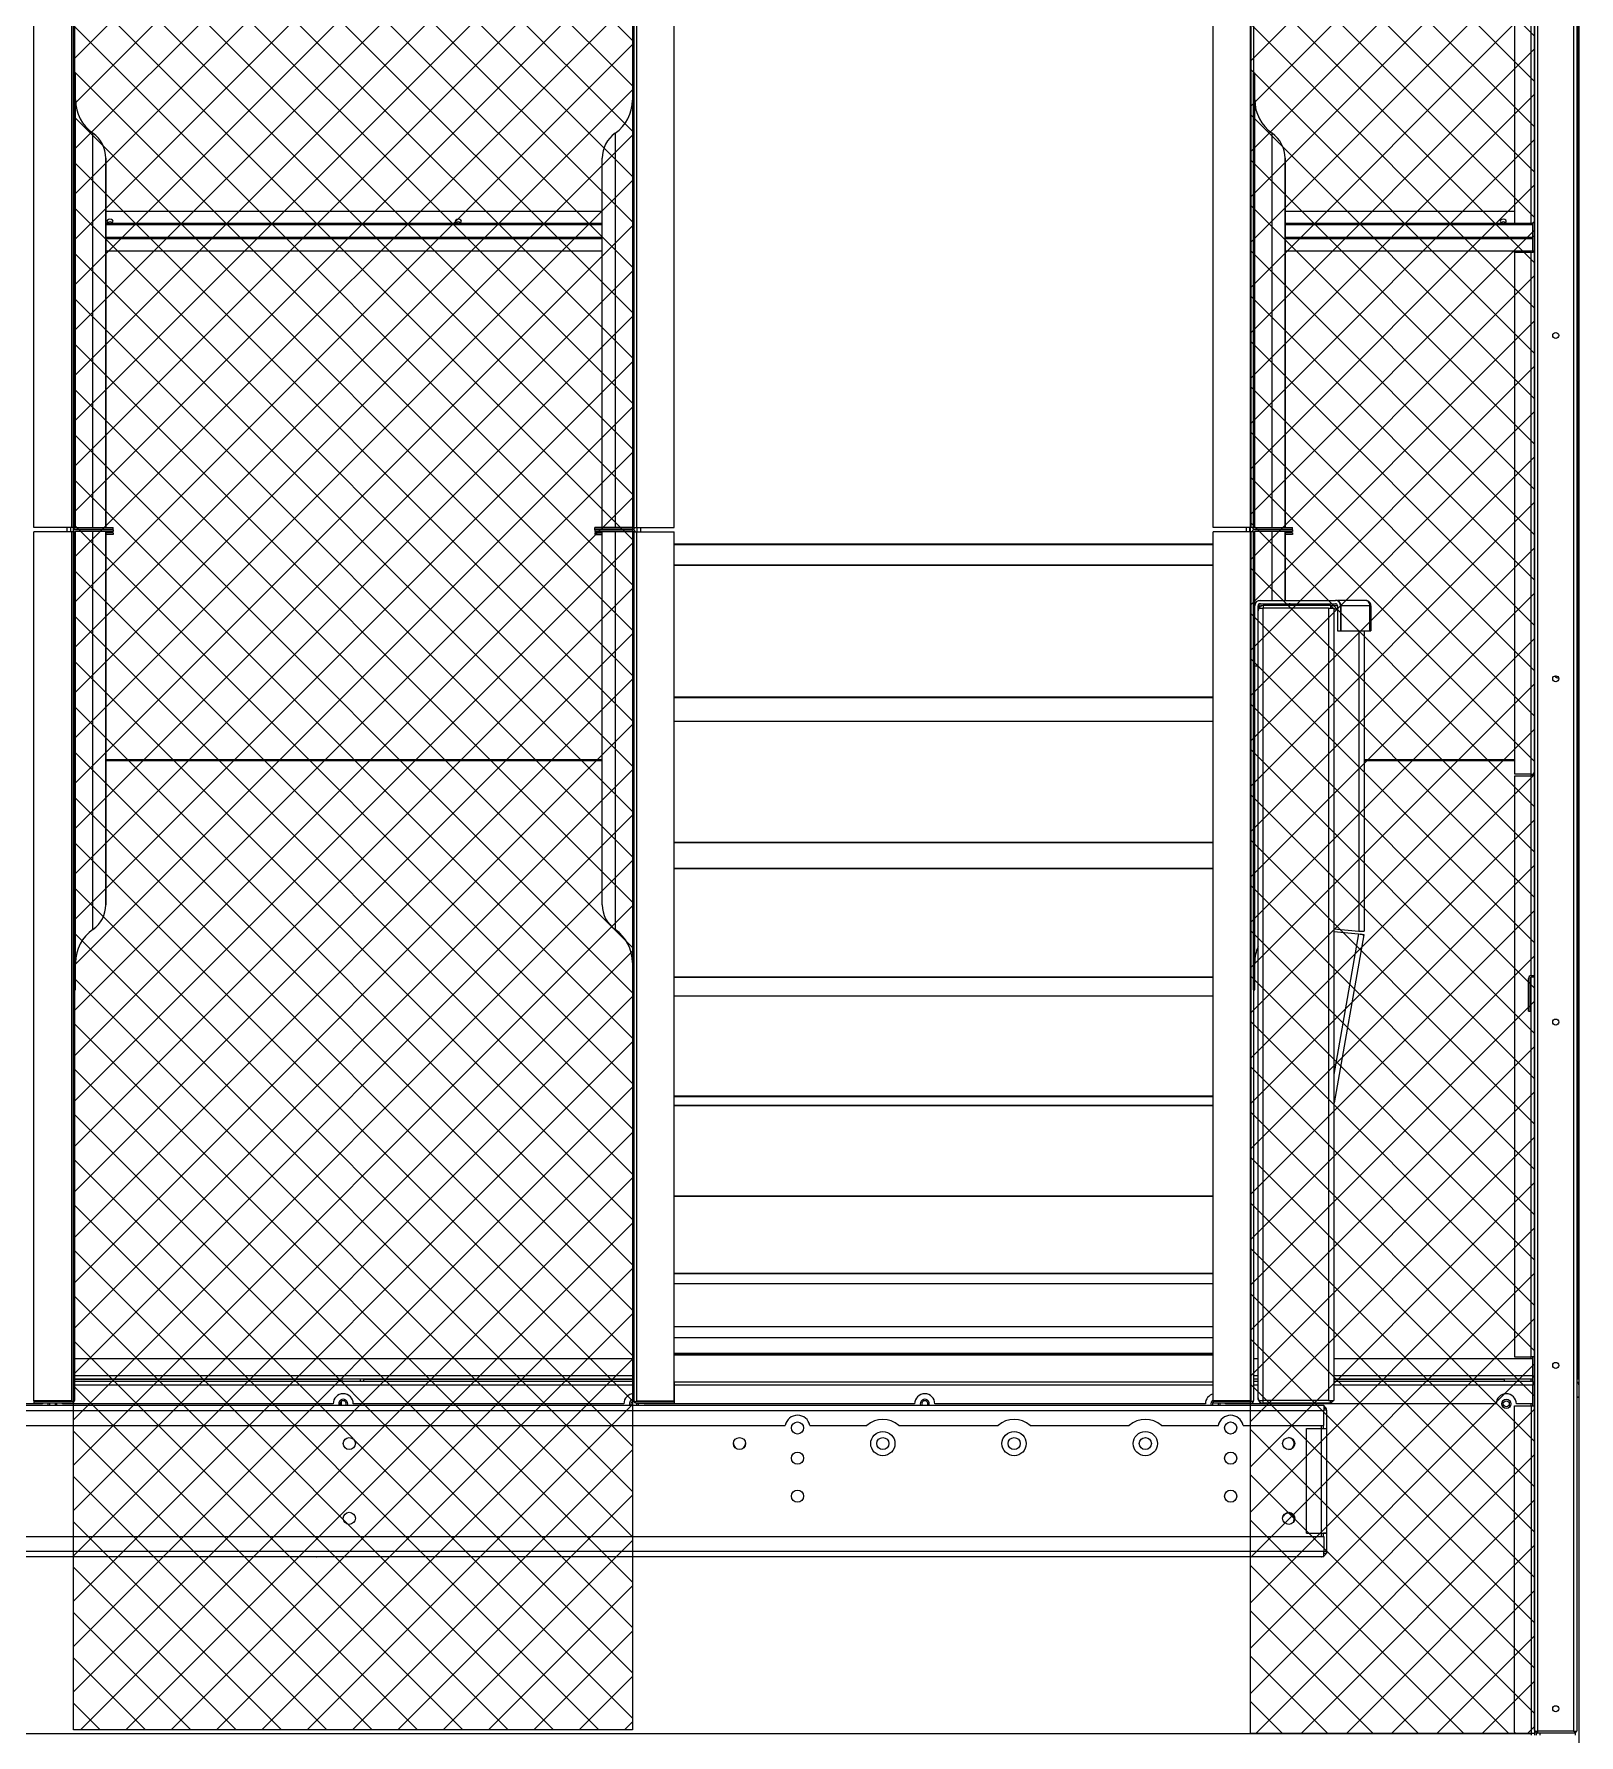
# Model space of a CAD drawing. Header units: millimetres. Extents: x 12896 to 42303, y 9438 to 30233.
# Drawn here: x 33577 to 35107, y 17171 to 18855 of the extents above; entities that cross this region are included whole.
import ezdxf

# ---------------------------------------------------------------- set-up
doc = ezdxf.new("R2010")
doc.units = ezdxf.units.MM
pattern_1 = [(45, (-1432394.39, -415976.966), (-22.4506403, 22.4506403), []), (135, (-1432394.39, -415976.966), (-22.4506403, -22.4506403), [])]

# ---------------------------------------------------------------- blocks, each defined once
blk = doc.blocks.new('2')
at = {"lineweight": 5}
h = blk.add_hatch(dxfattribs=at)
h.set_pattern_fill('ANSI37', scale=10)
h.set_pattern_definition(pattern_1)
h.paths.add_polyline_path([(34169.4, 17175.9), (34169.4, 19292.3), (33615.6, 19292.3), (33615.6, 17175.9)])
h = blk.add_hatch(dxfattribs=at)
h.set_pattern_fill('ANSI37', scale=10)
h.set_pattern_definition(pattern_1)
h.paths.add_polyline_path([(35062.9, 17172.5), (35062.9, 19288.9), (34781.4, 19288.9), (34781.4, 17172.5)])
at = {"color": 7, "lineweight": 20}
for p, q in [((35066.3, 17174.6), (35066.3, 20619.2)), ((35101.5, 20619.2), (35101.5, 17174.6)), ((35104.9, 20619.2), (35104.9, 17174.6)), ((35062.9, 17176.3), (35062.9, 20617.5)), ((35105.7, 17524.3), (35105.7, 20377.5)), ((31755.5, 17497.5), (34854.3, 17497.5)), ((31755.5, 17492.3), (34854.3, 17492.3)), ((32289.2, 17477.5), (34320.7, 17477.5)), ((31755.5, 17367.5), (34854.3, 17367.5)), ((34854.3, 17352.7), (31755.5, 17352.7)), ((34854.3, 17347.5), (31755.5, 17347.5)), ((31553.9, 17172.5), (35059.9, 17172.5))]:
    blk.add_line(p, q, dxfattribs=at)
at = {"color": 0, "lineweight": 20}
blk.add_line((35106.9, 20617.6), (35106.9, 17222.8), dxfattribs=at)
at = {"color": 7, "lineweight": 20, "ltscale": 0.258309}
for p, q in [((35042.9, 19288.1), (35042.9, 18668.2)), ((35059.5, 18668.2), (35059.5, 19288.1))]:
    blk.add_line(p, q, dxfattribs=at)
at = {"color": 7, "lineweight": 20, "ltscale": 0.349833}
for p, q in [((33576.6, 18366.7), (33576.6, 19206.3)), ((33613.8, 19206.3), (33613.8, 18366.7)), ((34173.4, 19206.3), (34173.4, 18366.7)), ((34210.6, 18366.7), (34210.6, 19206.3)), ((34744.6, 18366.7), (34744.6, 19206.3)), ((34781.8, 19206.3), (34781.8, 18366.7))]:
    blk.add_line(p, q, dxfattribs=at)
at = {"color": 7, "lineweight": 20, "ltscale": 0.348833}
for p, q in [((33616.6, 19205.1), (33616.6, 18367.9)), ((34170.6, 19205.1), (34170.6, 18367.9)), ((34784.6, 19205.1), (34784.6, 18367.9))]:
    blk.add_line(p, q, dxfattribs=at)
at = {"color": 7, "lineweight": 20, "ltscale": 0.023157}
for p, q in [((33616.6, 18761.4), (33616.6, 18816.9)), ((33617.8, 18761.4), (33617.8, 18816.9)), ((34784.6, 18761.4), (34784.6, 18816.9)), ((34785.8, 18761.4), (34785.8, 18816.9)), ((34169.4, 17964.5), (34169.4, 17908.9))]:
    blk.add_line(p, q, dxfattribs=at)
at = {"color": 7, "lineweight": 20, "ltscale": 0.0005}
for p, q in [((33616.6, 18816.9), (33617.8, 18816.9)), ((34170.6, 18816.9), (34169.4, 18816.9)), ((34784.6, 18816.9), (34785.8, 18816.9)), ((33616.6, 17908.9), (33617.8, 17908.9)), ((34170.6, 17908.9), (34169.4, 17908.9)), ((34784.6, 17908.9), (34785.8, 17908.9))]:
    blk.add_line(p, q, dxfattribs=at)
at = {"color": 7, "lineweight": 20, "ltscale": 0.187583}
blk.add_line((34169.4, 18816.9), (34169.4, 18366.7), dxfattribs=at)
at = {"color": 7, "lineweight": 20, "ltscale": 0.16394}
for p, q in [((33616.6, 18367.9), (33616.6, 18761.4)), ((34784.6, 18367.9), (34784.6, 18761.4))]:
    blk.add_line(p, q, dxfattribs=at)
at = {"color": 7, "lineweight": 20, "ltscale": 0.164426}
for p, q in [((33617.8, 18366.7), (33617.8, 18761.4)), ((34785.8, 18366.7), (34785.8, 18761.4))]:
    blk.add_line(p, q, dxfattribs=at)
at = {"color": 7, "lineweight": 20, "ltscale": 0.020113}
for p, q in [((33635, 18709), (33635, 18757.3)), ((34803, 18709), (34803, 18757.3)), ((34152.3, 18016.9), (34152.3, 17968.6))]:
    blk.add_line(p, q, dxfattribs=at)
at = {"color": 7, "lineweight": 20, "ltscale": 0.162715}
blk.add_line((34152.3, 18757.3), (34152.3, 18366.7), dxfattribs=at)
at = {"color": 7, "lineweight": 20, "ltscale": 0.018857}
for p, q in [((33647.8, 18732.6), (33647.8, 18687.4)), ((34815.8, 18732.6), (34815.8, 18687.4)), ((33647.8, 17993.2), (33647.8, 18038.5)), ((34139.4, 17993.2), (34139.4, 18038.5))]:
    blk.add_line(p, q, dxfattribs=at)
at = {"color": 7, "lineweight": 20, "ltscale": 0.152458}
for p, q in [((33647.8, 18366.7), (33647.8, 18732.6)), ((34139.4, 18366.7), (34139.4, 18732.6)), ((34815.8, 18366.7), (34815.8, 18732.6))]:
    blk.add_line(p, q, dxfattribs=at)
at = {"color": 7, "lineweight": 20, "ltscale": 0.142602}
for p, q in [((33635, 18366.7), (33635, 18709)), ((34803, 18366.7), (34803, 18709))]:
    blk.add_line(p, q, dxfattribs=at)
at = {"color": 7, "lineweight": 20, "ltscale": 0.133601}
for p, q in [((33647.8, 18687.4), (33647.8, 18366.7)), ((34815.8, 18687.4), (34815.8, 18366.7))]:
    blk.add_line(p, q, dxfattribs=at)
at = {"color": 7, "lineweight": 20, "ltscale": 0.20484}
for p, q in [((34139.4, 18679.6), (33647.8, 18679.6)), ((34139.4, 18667.9), (33647.8, 18667.9)), ((34139.4, 18666.6), (33647.8, 18666.6)), ((34139.4, 18653.9), (33647.8, 18653.9)), ((34139.4, 18652.7), (33647.8, 18652.7)), ((33647.8, 18640.7), (34139.4, 18640.7)), ((34139.4, 18136.7), (33647.8, 18136.7)), ((34139.4, 18135.8), (33647.8, 18135.8))]:
    blk.add_line(p, q, dxfattribs=at)
at = {"color": 7, "lineweight": 20, "ltscale": 0.094629}
blk.add_line((35042.9, 18679.6), (34815.8, 18679.6), dxfattribs=at)
at = {"color": 7, "lineweight": 20, "ltscale": 0.102254}
for p, q in [((35061.2, 18667.9), (34815.8, 18667.9)), ((35061.2, 18666.6), (34815.8, 18666.6)), ((35061.2, 18652.7), (34815.8, 18652.7))]:
    blk.add_line(p, q, dxfattribs=at)
at = {"color": 7, "lineweight": 20, "ltscale": 0.006917}
for p, q in [((35042.9, 18668.2), (35059.5, 18668.2)), ((35059.5, 18640.5), (35042.9, 18640.5)), ((35059.5, 18639.2), (35042.9, 18639.2)), ((35042.9, 18122.7), (35059.5, 18122.7)), ((35059.5, 18120.5), (35042.9, 18120.5)), ((35042.9, 17545.3), (35059.5, 17545.3)), ((35061.2, 17526.7), (35061.2, 17543.3)), ((35042.9, 17496.9), (35059.5, 17496.9))]:
    blk.add_line(p, q, dxfattribs=at)
at = {"color": 7, "lineweight": 20, "ltscale": 0.000183495}
blk.add_line((35060.9, 18668.4), (35060.9, 18667.9), dxfattribs=at)
at = {"color": 7, "lineweight": 20, "ltscale": 0.000535656}
for p, q in [((35061.2, 18666.6), (35061.2, 18667.9)), ((35042.9, 18639.2), (35042.9, 18640.5))]:
    blk.add_line(p, q, dxfattribs=at)
at = {"color": 7, "lineweight": 20, "ltscale": 0.005298}
blk.add_line((35061.2, 18653.9), (35061.2, 18666.6), dxfattribs=at)
at = {"color": 7, "lineweight": 20, "ltscale": 0.102253}
for p, q in [((35061.2, 18653.9), (34815.8, 18653.9)), ((34815.8, 18640.7), (35061.2, 18640.7))]:
    blk.add_line(p, q, dxfattribs=at)
at = {"color": 7, "lineweight": 20, "ltscale": 0.000708334}
for p, q in [((35062.9, 18654.8), (35061.2, 18654.8)), ((35066.3, 17172.9), (35066.3, 17174.6))]:
    blk.add_line(p, q, dxfattribs=at)
at = {"color": 7, "lineweight": 20, "ltscale": 4.87896e-05}
blk.add_line((35061.2, 18654.7), (35061.2, 18654.8), dxfattribs=at)
at = {"color": 7, "lineweight": 20, "ltscale": 0.000506051}
blk.add_line((35061.2, 18652.7), (35061.2, 18653.9), dxfattribs=at)
at = {"color": 7, "lineweight": 20, "ltscale": 0.004993}
blk.add_line((35061.2, 18640.7), (35061.2, 18652.7), dxfattribs=at)
at = {"color": 7, "lineweight": 20, "ltscale": 0.215196}
for p, q in [((35042.9, 18639.2), (35042.9, 18122.7)), ((35059.5, 18122.7), (35059.5, 18639.2))]:
    blk.add_line(p, q, dxfattribs=at)
at = {"color": 7, "lineweight": 20, "ltscale": 0.000102715}
for p, q in [((35059.5, 18640.5), (35059.5, 18640.7)), ((35060.9, 18640.7), (35060.9, 18640.5))]:
    blk.add_line(p, q, dxfattribs=at)
at = {"color": 7, "lineweight": 20, "ltscale": 0.000833333}
for p, q in [((35062.9, 18640.5), (35060.9, 18640.5)), ((35059.5, 17543.3), (35059.5, 17545.3)), ((35060.9, 17545.3), (35060.9, 17543.3)), ((35062.9, 17545.3), (35060.9, 17545.3)), ((35104.9, 17505.9), (35106.9, 17505.9)), ((35106.9, 17505.1), (35104.9, 17505.1)), ((35059.5, 17496.9), (35059.5, 17498.9))]:
    blk.add_line(p, q, dxfattribs=at)
at = {"color": 7, "lineweight": 20, "ltscale": 0.0155}
for p, q in [((33613.8, 18366.7), (33576.6, 18366.7)), ((33613.8, 18362.5), (33576.6, 18362.5)), ((33617.8, 18366.7), (33655, 18366.7)), ((33617.8, 18365.1), (33655, 18365.1)), ((33655, 18364.5), (33617.8, 18364.5)), ((33655, 18362.9), (33617.8, 18362.9)), ((34169.4, 18366.7), (34132.2, 18366.7)), ((34169.4, 18365.1), (34132.2, 18365.1)), ((34132.2, 18364.5), (34169.4, 18364.5)), ((34132.2, 18362.9), (34169.4, 18362.9)), ((34173.4, 18366.7), (34210.6, 18366.7)), ((34173.4, 18362.5), (34210.6, 18362.5)), ((34781.8, 18366.7), (34744.6, 18366.7)), ((34781.8, 18362.5), (34744.6, 18362.5)), ((34785.8, 18366.7), (34823, 18366.7)), ((34785.8, 18365.1), (34823, 18365.1)), ((34823, 18364.5), (34785.8, 18364.5)), ((34823, 18362.9), (34785.8, 18362.9)), ((33613.8, 17501.9), (33576.6, 17501.9)), ((33576.6, 17501.6), (33613.8, 17501.6)), ((33613.8, 17501.1), (33576.6, 17501.1)), ((33613.8, 17499.5), (33576.6, 17499.5)), ((34173.4, 17501.9), (34210.6, 17501.9)), ((34210.6, 17501.6), (34173.4, 17501.6)), ((34173.4, 17501.1), (34210.6, 17501.1)), ((34173.4, 17499.5), (34210.6, 17499.5)), ((34781.8, 17501.9), (34744.6, 17501.9)), ((34744.6, 17501.6), (34781.8, 17501.6)), ((34781.8, 17501.1), (34744.6, 17501.1)), ((34781.8, 17499.5), (34744.6, 17499.5))]:
    blk.add_line(p, q, dxfattribs=at)
at = {"color": 7, "lineweight": 20, "ltscale": 0.358583}
for p, q in [((33576.6, 17501.9), (33576.6, 18362.5)), ((33613.8, 18362.5), (33613.8, 17501.9)), ((34173.4, 18362.5), (34173.4, 17501.9)), ((34210.6, 17501.9), (34210.6, 18362.5)), ((34744.6, 17501.9), (34744.6, 18362.5)), ((34781.8, 18362.5), (34781.8, 17501.9))]:
    blk.add_line(p, q, dxfattribs=at)
at = {"color": 7, "lineweight": 20, "ltscale": 0.00175}
for p, q in [((33609.6, 18362.5), (33609.6, 18366.7)), ((33613, 18362.5), (33613, 18366.7)), ((34174.2, 18362.5), (34174.2, 18366.7)), ((34177.6, 18362.5), (34177.6, 18366.7)), ((34777.6, 18362.5), (34777.6, 18366.7)), ((34781, 18362.5), (34781, 18366.7))]:
    blk.add_line(p, q, dxfattribs=at)
at = {"color": 7, "lineweight": 20, "ltscale": 0.000824955}
for p, q in [((33615.8, 18366.7), (33613.8, 18366.7)), ((34171.4, 18366.7), (34173.4, 18366.7)), ((34783.8, 18366.7), (34781.8, 18366.7)), ((33615.8, 17501.1), (33613.8, 17501.1)), ((34171.4, 17501.1), (34173.4, 17501.1)), ((34783.8, 17501.1), (34781.8, 17501.1))]:
    blk.add_line(p, q, dxfattribs=at)
at = {"color": 7, "lineweight": 20, "ltscale": 0.000912135}
for p, q in [((33616, 18362.5), (33613.8, 18362.5)), ((34171.2, 18362.5), (34173.4, 18362.5)), ((34784, 18362.5), (34781.8, 18362.5))]:
    blk.add_line(p, q, dxfattribs=at)
at = {"color": 7, "lineweight": 20, "ltscale": 0.000112267}
for p, q in [((33615, 18362.9), (33615.3, 18362.9)), ((34783, 18362.9), (34783.3, 18362.9))]:
    blk.add_line(p, q, dxfattribs=at)
at = {"color": 7, "lineweight": 20, "ltscale": 0.000166667}
for p, q in [((33615, 18362.9), (33615, 18362.5)), ((34783, 18362.9), (34783, 18362.5))]:
    blk.add_line(p, q, dxfattribs=at)
at = {"color": 7, "lineweight": 20, "ltscale": 0.000666667}
for p, q in [((33615.3, 18363), (33616.7, 18362.3)), ((33615.6, 18366.2), (33616.9, 18367.2)), ((33655, 18365.1), (33655, 18366.7)), ((33655, 18364.5), (33655, 18362.9)), ((33655, 18361.5), (33655, 18359.9)), ((34132.2, 18365.1), (34132.2, 18366.7)), ((34132.2, 18364.5), (34132.2, 18362.9)), ((34132.2, 18361.5), (34132.2, 18359.9)), ((34171.6, 18366.2), (34170.4, 18367.2)), ((34171.9, 18363), (34170.5, 18362.3)), ((34783.3, 18363), (34784.7, 18362.3)), ((34783.6, 18366.2), (34784.9, 18367.2)), ((34823, 18365.1), (34823, 18366.7)), ((34823, 18364.5), (34823, 18362.9)), ((34823, 18361.5), (34823, 18359.9)), ((35056.9, 17887.9), (35058.5, 17887.9)), ((33576.6, 17501.1), (33576.6, 17499.5)), ((34210.6, 17501.1), (34210.6, 17499.5)), ((34744.6, 17501.1), (34744.6, 17499.5)), ((35059.9, 17170.9), (35059.9, 17172.5))]:
    blk.add_line(p, q, dxfattribs=at)
at = {"color": 7, "lineweight": 20, "ltscale": 1.40382e-05}
for p, q in [((33616.6, 18367.9), (33616.6, 18367.9)), ((34784.6, 18367.9), (34784.6, 18367.9))]:
    blk.add_line(p, q, dxfattribs=at)
at = {"color": 7, "lineweight": 20, "ltscale": 0.000474957}
for p, q in [((33616.6, 18364.3), (33616.6, 18365.4)), ((34784.6, 18364.3), (34784.6, 18365.4))]:
    blk.add_line(p, q, dxfattribs=at)
at = {"color": 7, "lineweight": 20, "ltscale": 1.44759e-05}
for p, q in [((33616.6, 18361.8), (33616.6, 18361.7)), ((34784.6, 18361.8), (34784.6, 18361.7))]:
    blk.add_line(p, q, dxfattribs=at)
at = {"color": 7, "lineweight": 20, "ltscale": 0.188681}
for p, q in [((33616.6, 17908.9), (33616.6, 18361.8)), ((34784.6, 17908.9), (34784.6, 18361.8))]:
    blk.add_line(p, q, dxfattribs=at)
at = {"color": 7, "lineweight": 20, "ltscale": 0.358083}
for p, q in [((33616.6, 18361.7), (33616.6, 17502.3)), ((34170.6, 18361.7), (34170.6, 17502.3)), ((34784.6, 18361.7), (34784.6, 17502.3))]:
    blk.add_line(p, q, dxfattribs=at)
at = {"color": 7, "lineweight": 20, "ltscale": 0.000250005}
for p, q in [((33617.8, 18364.5), (33617.8, 18365.1)), ((34152.3, 18365.1), (34152.3, 18364.5)), ((34169.4, 18365.1), (34169.4, 18364.5)), ((34785.8, 18364.5), (34785.8, 18365.1))]:
    blk.add_line(p, q, dxfattribs=at)
at = {"color": 7, "lineweight": 20, "ltscale": 0.189167}
blk.add_line((33617.8, 17908.9), (33617.8, 18362.9), dxfattribs=at)
at = {"color": 7, "lineweight": 20, "ltscale": 0.000250003}
for p, q in [((33635, 18364.5), (33635, 18365.1)), ((34803, 18364.5), (34803, 18365.1))]:
    blk.add_line(p, q, dxfattribs=at)
at = {"color": 7, "lineweight": 20, "ltscale": 0.164299}
blk.add_line((33635, 17968.6), (33635, 18362.9), dxfattribs=at)
at = {"color": 7, "lineweight": 20, "ltscale": 0.00025}
for p, q in [((33647.8, 18365.1), (33647.8, 18364.5)), ((33647.8, 18364.5), (33647.8, 18365.1)), ((34815.8, 18365.1), (34815.8, 18364.5)), ((34815.8, 18364.5), (34815.8, 18365.1))]:
    blk.add_line(p, q, dxfattribs=at)
at = {"color": 7, "lineweight": 20, "ltscale": 0.154042}
blk.add_line((33647.8, 18362.9), (33647.8, 17993.2), dxfattribs=at)
at = {"color": 7, "lineweight": 20, "ltscale": 0.135185}
for p, q in [((33647.8, 18038.5), (33647.8, 18362.9)), ((34139.4, 18038.5), (34139.4, 18362.9))]:
    blk.add_line(p, q, dxfattribs=at)
at = {"color": 7, "lineweight": 20, "ltscale": 0.003004}
for p, q in [((33655, 18361.5), (33647.8, 18361.5)), ((34823, 18361.5), (34815.8, 18361.5)), ((33655, 18359.9), (33647.8, 18359.9)), ((34823, 18359.9), (34815.8, 18359.9))]:
    blk.add_line(p, q, dxfattribs=at)
at = {"color": 7, "lineweight": 20, "ltscale": 0.000249486}
for p, q in [((33655, 18364.5), (33655, 18365.1)), ((34132.2, 18364.5), (34132.2, 18365.1)), ((34823, 18364.5), (34823, 18365.1))]:
    blk.add_line(p, q, dxfattribs=at)
at = {"color": 7, "lineweight": 20, "ltscale": 0.003003}
for p, q in [((34132.2, 18361.5), (34139.4, 18361.5)), ((34132.2, 18359.9), (34139.4, 18359.9))]:
    blk.add_line(p, q, dxfattribs=at)
at = {"color": 7, "lineweight": 20, "ltscale": 0.000250031}
blk.add_line((34139.4, 18364.5), (34139.4, 18365.1), dxfattribs=at)
at = {"color": 7, "lineweight": 20, "ltscale": 0.144186}
blk.add_line((34152.3, 18362.9), (34152.3, 18016.9), dxfattribs=at)
at = {"color": 7, "lineweight": 20, "ltscale": 0.16601}
blk.add_line((34169.4, 18362.9), (34169.4, 17964.5), dxfattribs=at)
at = {"color": 7, "lineweight": 20, "ltscale": 0.000475359}
blk.add_line((34170.6, 18365.4), (34170.6, 18364.3), dxfattribs=at)
at = {"color": 7, "lineweight": 20, "ltscale": 0.000112674}
blk.add_line((34172.2, 18362.9), (34171.9, 18362.9), dxfattribs=at)
at = {"color": 7, "lineweight": 20, "ltscale": 0.000166447}
blk.add_line((34172.2, 18362.9), (34172.2, 18362.5), dxfattribs=at)
at = {"color": 7, "lineweight": 20, "ltscale": 0.03066}
blk.add_line((34785.8, 18289.4), (34785.8, 18362.9), dxfattribs=at)
at = {"color": 7, "lineweight": 20, "ltscale": 0.0285}
for p, q in [((34803, 18294.5), (34803, 18362.9)), ((34815.8, 18362.9), (34815.8, 18294.5)), ((34815.8, 18294.5), (34815.8, 18362.9))]:
    blk.add_line(p, q, dxfattribs=at)
at = {"color": 7, "lineweight": 20, "ltscale": 0.2225}
for p, q in [((34210.6, 18350.6), (34744.6, 18350.6)), ((34210.6, 18350), (34744.6, 18350)), ((34210.6, 18329.7), (34744.6, 18329.7)), ((34210.6, 18329.4), (34744.6, 18329.4)), ((34210.6, 18199), (34744.6, 18199)), ((34210.6, 18198.4), (34744.6, 18198.4)), ((34210.6, 18175.1), (34744.6, 18175.1)), ((34210.6, 18174.8), (34744.6, 18174.8)), ((34210.6, 18055.2), (34744.6, 18055.2)), ((34210.6, 18054.7), (34744.6, 18054.7)), ((34210.6, 18029.5), (34744.6, 18029.5)), ((34210.6, 18029.2), (34744.6, 18029.2)), ((34210.6, 17921.8), (34744.6, 17921.8)), ((34210.6, 17921.3), (34744.6, 17921.3)), ((34210.6, 17903.1), (34744.6, 17903.1)), ((34210.6, 17902.9), (34744.6, 17902.9)), ((34210.6, 17803.8), (34744.6, 17803.8)), ((34210.6, 17803.4), (34744.6, 17803.4)), ((34210.6, 17794.5), (34744.6, 17794.5)), ((34210.6, 17794.3), (34744.6, 17794.3)), ((34210.6, 17704.8), (34744.6, 17704.8)), ((34210.6, 17704.4), (34744.6, 17704.4)), ((34210.6, 17628.2), (34744.6, 17628.2)), ((34210.6, 17628), (34744.6, 17628)), ((34210.6, 17618.1), (34744.6, 17618.1)), ((34210.6, 17618), (34744.6, 17618)), ((34210.6, 17575.5), (34744.6, 17575.5)), ((34210.6, 17575.4), (34744.6, 17575.4)), ((34210.6, 17564.6), (34744.6, 17564.6)), ((34210.6, 17564.5), (34744.6, 17564.5)), ((34210.6, 17548.9), (34744.6, 17548.9)), ((34210.6, 17548.8), (34744.6, 17548.8)), ((34210.6, 17547.4), (34744.6, 17547.4)), ((34210.6, 17520.8), (34744.6, 17520.8)), ((34744.6, 17517.5), (34210.6, 17517.5))]:
    blk.add_line(p, q, dxfattribs=at)
at = {"color": 7, "lineweight": 20, "ltscale": 0.000166594}
blk.add_line((34789, 18294.1), (34789, 18294.5), dxfattribs=at)
at = {"color": 7, "lineweight": 20, "ltscale": 0.00081822}
blk.add_line((34789, 18294.5), (34791, 18294.5), dxfattribs=at)
at = {"color": 7, "lineweight": 20, "ltscale": 0.031083}
for p, q in [((34791, 18294.5), (34865.6, 18294.5)), ((34791, 18291.3), (34865.6, 18291.3))]:
    blk.add_line(p, q, dxfattribs=at)
at = {"color": 7, "lineweight": 20, "ltscale": 0.000819267}
blk.add_line((34867.6, 18294.5), (34865.6, 18294.5), dxfattribs=at)
at = {"color": 7, "lineweight": 20, "ltscale": 0.000166639}
blk.add_line((34867.6, 18294.1), (34867.6, 18294.5), dxfattribs=at)
at = {"color": 7, "lineweight": 20, "ltscale": 0.000291667}
for p, q in [((34867.6, 18294.5), (34868.3, 18294.5)), ((34896.9, 18294.5), (34897.6, 18294.5))]:
    blk.add_line(p, q, dxfattribs=at)
at = {"color": 7, "lineweight": 20, "ltscale": 0.011195}
blk.add_line((34895.2, 18294.5), (34868.3, 18294.5), dxfattribs=at)
at = {"color": 7, "lineweight": 20, "ltscale": 0.000314939}
blk.add_line((34868.3, 18293.8), (34868.3, 18294.5), dxfattribs=at)
at = {"color": 7, "lineweight": 20, "ltscale": 0.000721688}
blk.add_line((34896.9, 18294.5), (34895.2, 18294.5), dxfattribs=at)
at = {"color": 7, "lineweight": 20, "ltscale": 0.000343137}
blk.add_line((34897.6, 18294.5), (34897.6, 18293.7), dxfattribs=at)
at = {"color": 7, "lineweight": 20, "ltscale": 0.024917}
for p, q in [((34785.8, 18229.5), (34785.8, 18289.3)), ((34789, 18229.5), (34789, 18289.3))]:
    blk.add_line(p, q, dxfattribs=at)
at = {"color": 7, "lineweight": 20, "ltscale": 0.324833}
blk.add_line((34789, 17504.7), (34789, 18284.3), dxfattribs=at)
at = {"color": 7, "lineweight": 20, "ltscale": 0.000997463}
blk.add_line((34789.7, 18286.9), (34789.7, 18289.3), dxfattribs=at)
at = {"color": 7, "lineweight": 20, "ltscale": 0.00128}
blk.add_line((34789.7, 18289.3), (34792.8, 18289.3), dxfattribs=at)
at = {"color": 7, "lineweight": 20, "ltscale": 0.001783}
for p, q in [((34789.9, 18286.9), (34794.2, 18286.9)), ((34789.9, 17502.1), (34794.2, 17502.1))]:
    blk.add_line(p, q, dxfattribs=at)
at = {"color": 7, "lineweight": 20, "ltscale": 0.000634599}
for p, q in [((34790.5, 18288), (34791.6, 18286.9)), ((34790.5, 17501.1), (34791.6, 17502.1))]:
    blk.add_line(p, q, dxfattribs=at)
at = {"color": 7, "lineweight": 20, "ltscale": 9.39111e-06}
blk.add_line((34791, 18291.3), (34791, 18291.3), dxfattribs=at)
at = {"color": 7, "lineweight": 20, "ltscale": 0.02775}
for p, q in [((34860.8, 18289.5), (34794.2, 18289.5)), ((34860.8, 17499.5), (34794.2, 17499.5))]:
    blk.add_line(p, q, dxfattribs=at)
at = {"color": 7, "lineweight": 20, "ltscale": 0.001083}
for p, q in [((34794.2, 18289.5), (34794.2, 18286.9)), ((34860.8, 18289.5), (34860.8, 18286.9)), ((34794.2, 17499.5), (34794.2, 17502.1)), ((34860.8, 17499.5), (34860.8, 17502.1)), ((34856.9, 17494.3), (34854.3, 17494.3)), ((34856.9, 17492.5), (34854.3, 17492.5)), ((34856.9, 17352.5), (34854.3, 17352.5)), ((34856.9, 17350.7), (34854.3, 17350.7))]:
    blk.add_line(p, q, dxfattribs=at)
at = {"color": 7, "lineweight": 20, "ltscale": 0.026917}
for p, q in [((34858.8, 18286.9), (34794.2, 18286.9)), ((34858.8, 17502.1), (34794.2, 17502.1))]:
    blk.add_line(p, q, dxfattribs=at)
at = {"color": 7, "lineweight": 20, "ltscale": 0.327}
for p, q in [((34794.2, 17502.1), (34794.2, 18286.9)), ((34858.8, 18286.9), (34858.8, 17502.1)), ((34864, 18286.9), (34864, 17502.1))]:
    blk.add_line(p, q, dxfattribs=at)
at = {"color": 7, "lineweight": 20, "ltscale": 0.002167}
for p, q in [((34858.8, 18286.9), (34864, 18286.9)), ((34888.6, 17964.3), (34893.7, 17963.4)), ((34888.8, 17967.1), (34894, 17967.1)), ((34858.8, 17502.1), (34864, 17502.1)), ((34854.3, 17497.5), (34854.3, 17492.3)), ((34851.7, 17474.3), (34856.9, 17474.3)), ((34851.7, 17370.7), (34856.9, 17370.7)), ((34854.3, 17347.5), (34854.3, 17352.7))]:
    blk.add_line(p, q, dxfattribs=at)
at = {"color": 7, "lineweight": 20, "ltscale": 0.002829}
blk.add_line((34860.8, 18289.5), (34867.6, 18289.5), dxfattribs=at)
at = {"color": 7, "lineweight": 20, "ltscale": 0.0015}
blk.add_line((34864, 18286.3), (34867.6, 18286.3), dxfattribs=at)
at = {"color": 7, "lineweight": 20, "ltscale": 8.70759e-06}
blk.add_line((34865.6, 18291.3), (34865.6, 18291.3), dxfattribs=at)
at = {"color": 7, "lineweight": 20, "ltscale": 0.010333}
for p, q in [((34867.6, 18289.3), (34867.6, 18264.5)), ((34870.8, 18289.3), (34870.8, 18264.5)), ((34871.1, 18289.3), (34871.1, 18264.5)), ((34899.7, 18264.5), (34899.7, 18289.3)), ((34900.8, 18289.3), (34900.8, 18264.5))]:
    blk.add_line(p, q, dxfattribs=at)
at = {"color": 7, "lineweight": 20, "ltscale": 0.011916}
for p, q in [((34899.7, 18289.3), (34871.1, 18289.3)), ((34871.1, 18264.5), (34899.7, 18264.5))]:
    blk.add_line(p, q, dxfattribs=at)
at = {"color": 7, "lineweight": 20, "ltscale": 0.001333}
for p, q in [((34867.6, 18264.5), (34870.8, 18264.5)), ((34789, 18229.5), (34785.8, 18229.5)), ((34890.6, 17964.2), (34893.7, 17963.6)), ((34890.8, 17967.1), (34894, 17967.1)), ((34890.8, 17966.9), (34894, 17966.9)), ((35062.9, 17922.9), (35059.7, 17922.9)), ((35062.9, 17921.3), (35059.7, 17921.3)), ((34851.7, 17477.5), (34851.7, 17474.3)), ((34853.7, 17474.3), (34853.7, 17477.5)), ((34851.7, 17370.7), (34851.7, 17367.5)), ((34853.7, 17367.5), (34853.7, 17370.7)), ((34856.9, 17370.7), (34853.7, 17370.7))]:
    blk.add_line(p, q, dxfattribs=at)
at = {"color": 7, "lineweight": 20, "ltscale": 0.000113034}
blk.add_line((34870.8, 18264.5), (34871.1, 18264.5), dxfattribs=at)
at = {"color": 7, "lineweight": 20, "ltscale": 0.123928}
for p, q in [((34888.8, 18264.5), (34888.8, 17967.1)), ((34894, 18264.5), (34894, 17967.1))]:
    blk.add_line(p, q, dxfattribs=at)
at = {"color": 7, "lineweight": 20, "ltscale": 0.000470301}
blk.add_line((34899.7, 18264.5), (34900.8, 18264.5), dxfattribs=at)
at = {"color": 7, "lineweight": 20, "ltscale": 0.133583}
blk.add_line((34785.8, 17908.9), (34785.8, 18229.5), dxfattribs=at)
at = {"color": 7, "lineweight": 20, "ltscale": 0.062042}
for p, q in [((35042.9, 18136.7), (34894, 18136.7)), ((35042.9, 18135.8), (34894, 18135.8))]:
    blk.add_line(p, q, dxfattribs=at)
at = {"color": 7, "lineweight": 20, "ltscale": 0.239669}
blk.add_line((35042.9, 18120.5), (35042.9, 17545.3), dxfattribs=at)
at = {"color": 7, "lineweight": 20, "ltscale": 0.000162643}
blk.add_line((35059.5, 18122.7), (35059.5, 18122.3), dxfattribs=at)
at = {"color": 7, "lineweight": 20, "ltscale": 0.000534728}
blk.add_line((35059.5, 18121.1), (35059.5, 18122.3), dxfattribs=at)
at = {"color": 7, "lineweight": 20, "ltscale": 0.001417}
for p, q in [((35062.9, 18121.1), (35059.5, 18121.1)), ((35062.9, 17545.3), (35059.5, 17545.3)), ((35061.2, 17523.3), (35061.2, 17526.7)), ((35061.2, 17520.9), (35061.2, 17517.5)), ((35059.5, 17496.9), (35062.9, 17496.9)), ((35101.5, 17174.6), (35104.9, 17174.6))]:
    blk.add_line(p, q, dxfattribs=at)
at = {"color": 7, "lineweight": 20, "ltscale": 0.000212316}
blk.add_line((35059.5, 18120.5), (35059.5, 18121.1), dxfattribs=at)
at = {"color": 7, "lineweight": 20, "ltscale": 0.082338}
blk.add_line((35059.5, 17922.9), (35059.5, 18120.5), dxfattribs=at)
at = {"color": 7, "lineweight": 20, "ltscale": 0.000615509}
blk.add_line((35060.9, 18121.1), (35060.9, 18122.5), dxfattribs=at)
at = {"color": 7, "lineweight": 20, "ltscale": 0.010373}
blk.add_line((34864, 17969.3), (34888.8, 17967.1), dxfattribs=at)
at = {"color": 7, "lineweight": 20, "ltscale": 0.010271}
blk.add_line((34864, 17966.5), (34888.6, 17964.3), dxfattribs=at)
at = {"color": 7, "lineweight": 20, "ltscale": 0.058923}
blk.add_line((34888.6, 17964.3), (34864, 17825.1), dxfattribs=at)
at = {"color": 7, "lineweight": 20, "ltscale": 0.07039}
blk.add_line((34893.7, 17963.4), (34864.4, 17797.1), dxfattribs=at)
at = {"color": 7, "lineweight": 20, "ltscale": 7.29072e-05}
for p, q in [((34890.6, 17964.2), (34890.5, 17964)), ((34890.8, 17966.9), (34890.8, 17967.1)), ((34893.7, 17963.6), (34893.7, 17963.4)), ((34894, 17966.9), (34894, 17967.1))]:
    blk.add_line(p, q, dxfattribs=at)
at = {"color": 7, "lineweight": 20, "ltscale": 0.000167165}
for p, q in [((34893.3, 17963.5), (34893.7, 17963.4)), ((34856.9, 17474.3), (34856.5, 17474.3))]:
    blk.add_line(p, q, dxfattribs=at)
at = {"color": 7, "lineweight": 20, "ltscale": 0.32425}
blk.add_line((35106.9, 17925.9), (35106.9, 17147.7), dxfattribs=at)
at = {"color": 7, "lineweight": 20, "ltscale": 0.013417}
for p, q in [((35056.9, 17887.9), (35056.9, 17920.1)), ((35058.5, 17887.9), (35058.5, 17920.1))]:
    blk.add_line(p, q, dxfattribs=at)
at = {"color": 7, "lineweight": 20, "ltscale": 0.15666}
blk.add_line((35059.5, 17545.3), (35059.5, 17921.3), dxfattribs=at)
at = {"color": 7, "lineweight": 20, "ltscale": 0.000144479}
blk.add_line((34864.4, 17797.1), (34864, 17797.1), dxfattribs=at)
at = {"color": 7, "lineweight": 20, "ltscale": 6.12627e-05}
for p, q in [((34864.2, 17794.8), (34864, 17794.8)), ((34864, 17502.7), (34864.2, 17502.7))]:
    blk.add_line(p, q, dxfattribs=at)
at = {"color": 7, "lineweight": 20, "ltscale": 0.121708}
blk.add_line((34864.2, 17794.8), (34864.2, 17502.7), dxfattribs=at)
at = {"color": 7, "lineweight": 20, "ltscale": 0.230833}
for p, q in [((34170.6, 17543.3), (33616.6, 17543.3)), ((34170.6, 17526.7), (33616.6, 17526.7)), ((34170.6, 17523.3), (33616.6, 17523.3)), ((34170.6, 17520.9), (33616.6, 17520.9)), ((34170.6, 17517.5), (33616.6, 17517.5))]:
    blk.add_line(p, q, dxfattribs=at)
at = {"color": 7, "lineweight": 20, "ltscale": 0.001834}
for p, q in [((34789, 17543.3), (34784.6, 17543.3)), ((34789, 17526.7), (34784.6, 17526.7)), ((34789, 17523.3), (34784.6, 17523.3)), ((34789, 17520.9), (34784.6, 17520.9)), ((34789, 17517.5), (34784.6, 17517.5))]:
    blk.add_line(p, q, dxfattribs=at)
at = {"color": 7, "lineweight": 20, "ltscale": 0.082106}
for p, q in [((35061.2, 17543.3), (34864.2, 17543.3)), ((35061.2, 17526.7), (34864.2, 17526.7)), ((35061.2, 17523.3), (34864.2, 17523.3)), ((35061.2, 17520.9), (34864.2, 17520.9)), ((35061.2, 17517.5), (34864.2, 17517.5))]:
    blk.add_line(p, q, dxfattribs=at)
at = {"color": 7, "lineweight": 20, "ltscale": 0.109084}
blk.add_line((33878.4, 17522.9), (33616.6, 17522.9), dxfattribs=at)
at = {"color": 7, "lineweight": 20, "ltscale": 0.001}
for p, q in [((33878.4, 17520.9), (33878.4, 17523.3)), ((33881.8, 17520.9), (33881.8, 17523.3)), ((33900, 17520.9), (33900, 17523.3)), ((33903.4, 17520.9), (33903.4, 17523.3)), ((35059.5, 17520.9), (35059.5, 17523.3)), ((35060.9, 17523.3), (35060.9, 17520.9))]:
    blk.add_line(p, q, dxfattribs=at)
at = {"color": 7, "lineweight": 20, "ltscale": 0.111332}
blk.add_line((34170.6, 17522.9), (33903.4, 17522.9), dxfattribs=at)
at = {"color": 7, "lineweight": 20, "ltscale": 0.007669}
blk.add_line((34210.6, 17520.8), (34210.6, 17502.4), dxfattribs=at)
at = {"color": 7, "lineweight": 20, "ltscale": 0.070314}
blk.add_line((35032.9, 17522.9), (34864.2, 17522.9), dxfattribs=at)
at = {"color": 7, "lineweight": 20, "ltscale": 0.000999741}
blk.add_line((35032.9, 17523.3), (35032.9, 17520.9), dxfattribs=at)
at = {"color": 7, "lineweight": 20, "ltscale": 0.000708333}
for p, q in [((35062.9, 17526.2), (35061.2, 17526.2)), ((35062.9, 17525.3), (35061.2, 17525.3)), ((35061.2, 17518.9), (35062.9, 17518.9)), ((35061.2, 17518), (35062.9, 17518)), ((35102.9, 17172.9), (35102.9, 17174.6))]:
    blk.add_line(p, q, dxfattribs=at)
at = {"color": 7, "lineweight": 20, "ltscale": 0.000415173}
blk.add_line((35061.9, 17519.9), (35061.2, 17519.2), dxfattribs=at)
at = {"color": 7, "lineweight": 20, "ltscale": 0.00033334}
blk.add_line((35104.9, 17524.3), (35105.7, 17524.3), dxfattribs=at)
at = {"color": 7, "lineweight": 20, "ltscale": 0.000167347}
blk.add_line((35105.3, 17522.9), (35104.9, 17522.9), dxfattribs=at)
at = {"color": 7, "lineweight": 20, "ltscale": 0.000583334}
blk.add_line((35105.3, 17522.9), (35105.3, 17524.3), dxfattribs=at)
at = {"color": 7, "lineweight": 20, "ltscale": 0.000500046}
blk.add_line((35105.7, 17524.3), (35106.9, 17524.3), dxfattribs=at)
at = {"color": 7, "lineweight": 20, "ltscale": 0.00033324}
blk.add_line((34210.6, 17502.4), (34210.6, 17501.6), dxfattribs=at)
at = {"color": 7, "lineweight": 20, "ltscale": 0.00775}
blk.add_line((35061.2, 17498.9), (35061.2, 17517.5), dxfattribs=at)
at = {"color": 7, "lineweight": 20, "ltscale": 0.111667}
for p, q in [((33584.9, 17498.9), (33316.9, 17498.9)), ((33872.9, 17498.9), (33604.9, 17498.9)), ((34160.9, 17498.9), (33892.9, 17498.9)), ((34448.9, 17498.9), (34180.9, 17498.9)), ((34736.9, 17498.9), (34468.9, 17498.9)), ((35024.9, 17498.9), (34756.9, 17498.9))]:
    blk.add_line(p, q, dxfattribs=at)
at = {"color": 7, "lineweight": 20, "ltscale": 0.000128262}
for p, q in [((33576.6, 17501.9), (33576.6, 17501.6)), ((34744.6, 17501.9), (34744.6, 17501.6))]:
    blk.add_line(p, q, dxfattribs=at)
at = {"color": 7, "lineweight": 20, "ltscale": 0.000333333}
for p, q in [((33613.8, 17501.1), (33613.8, 17501.9)), ((34173.4, 17501.1), (34173.4, 17501.9)), ((34781.8, 17501.1), (34781.8, 17501.9))]:
    blk.add_line(p, q, dxfattribs=at)
at = {"color": 7, "lineweight": 20, "ltscale": 0.000364732}
for p, q in [((33615.3, 17501.1), (33616, 17500.6)), ((34171.9, 17501.1), (34171.2, 17500.6)), ((34783.3, 17501.1), (34784, 17500.6))]:
    blk.add_line(p, q, dxfattribs=at)
at = {"color": 7, "lineweight": 20, "ltscale": 0.001515}
blk.add_line((33880.9, 17501.2), (33880.9, 17497.5), dxfattribs=at)
at = {"color": 7, "lineweight": 20, "ltscale": 0.006167}
for p, q in [((34854.3, 17477.5), (34854.3, 17492.3)), ((34836.9, 17474.3), (34851.7, 17474.3)), ((34836.9, 17370.7), (34851.7, 17370.7)), ((34854.3, 17367.5), (34854.3, 17352.7))]:
    blk.add_line(p, q, dxfattribs=at)
at = {"color": 7, "lineweight": 20, "ltscale": 0.00075}
for p, q in [((34856.9, 17492.5), (34856.9, 17494.3)), ((34856.9, 17352.5), (34856.9, 17350.7))]:
    blk.add_line(p, q, dxfattribs=at)
at = {"color": 7, "lineweight": 20, "ltscale": 0.007583}
for p, q in [((34856.9, 17492.5), (34856.9, 17474.3)), ((34856.9, 17370.7), (34856.9, 17352.5))]:
    blk.add_line(p, q, dxfattribs=at)
at = {"color": 7, "lineweight": 20, "ltscale": 6.13718e-05}
blk.add_line((34861, 17499.5), (34860.8, 17499.5), dxfattribs=at)
at = {"color": 7, "lineweight": 20, "ltscale": 0.000193526}
blk.add_line((34861, 17500), (34861, 17499.5), dxfattribs=at)
at = {"color": 7, "lineweight": 20, "ltscale": 0.134725}
blk.add_line((35042.9, 17173.6), (35042.9, 17496.9), dxfattribs=at)
at = {"color": 7, "lineweight": 20, "ltscale": 0.006792}
blk.add_line((35061.2, 17498.9), (35044.9, 17498.9), dxfattribs=at)
at = {"color": 7, "lineweight": 20, "ltscale": 0.135166}
blk.add_line((35059.5, 17496.9), (35059.5, 17172.5), dxfattribs=at)
at = {"color": 7, "lineweight": 20, "ltscale": 0.000833334}
blk.add_line((35060.9, 17498.9), (35060.9, 17496.9), dxfattribs=at)
at = {"color": 7, "lineweight": 20, "ltscale": 0.000128159}
blk.add_line((35062.6, 17496.9), (35062.9, 17496.9), dxfattribs=at)
at = {"color": 7, "lineweight": 20, "ltscale": 0.023491}
for p, q in [((34345.2, 17477.5), (34401.5, 17477.5)), ((34693.3, 17477.5), (34749.7, 17477.5))]:
    blk.add_line(p, q, dxfattribs=at)
at = {"color": 7, "lineweight": 20, "ltscale": 0.040938}
for p, q in [((34433.3, 17477.5), (34531.5, 17477.5)), ((34563.3, 17477.5), (34661.5, 17477.5))]:
    blk.add_line(p, q, dxfattribs=at)
at = {"color": 7, "lineweight": 20, "ltscale": 0.033397}
blk.add_line((34774.2, 17477.5), (34854.3, 17477.5), dxfattribs=at)
at = {"color": 7, "lineweight": 20, "ltscale": 0.043167}
for p, q in [((34836.9, 17370.7), (34836.9, 17474.3)), ((34851.7, 17474.3), (34851.7, 17370.7)), ((34856.9, 17474.3), (34856.9, 17370.7))]:
    blk.add_line(p, q, dxfattribs=at)
at = {"color": 7, "lineweight": 20, "ltscale": 1.02319e-05}
blk.add_line((34072.1, 17347.5), (34072.1, 17347.5), dxfattribs=at)
at = {"color": 7, "lineweight": 20, "ltscale": 1.03489e-05}
blk.add_line((34082.3, 17347.5), (34082.3, 17347.5), dxfattribs=at)
at = {"color": 7, "lineweight": 20, "ltscale": 0.002236}
blk.add_line((35062.9, 17176.3), (35062.9, 17170.9), dxfattribs=at)
at = {"color": 7, "lineweight": 20, "ltscale": 2.97138e-06}
blk.add_line((35062.9, 17172.5), (35062.9, 17172.5), dxfattribs=at)
at = {"color": 7, "lineweight": 20, "ltscale": 0.001131}
blk.add_line((35063.6, 17174.6), (35066.3, 17174.6), dxfattribs=at)
at = {"color": 7, "lineweight": 20, "ltscale": 0.000414935}
blk.add_line((35063.9, 17173.9), (35064.6, 17174.6), dxfattribs=at)
at = {"color": 7, "lineweight": 20, "ltscale": 0.000958698}
blk.add_line((35064.9, 17170.9), (35064.9, 17173.2), dxfattribs=at)
at = {"color": 7, "lineweight": 20, "ltscale": 0.014667}
blk.add_line((35101.5, 17174.6), (35066.3, 17174.6), dxfattribs=at)
at = {"color": 7, "lineweight": 20, "ltscale": 0.01525}
blk.add_line((35102.9, 17172.9), (35066.3, 17172.9), dxfattribs=at)
at = {"color": 7, "lineweight": 20, "ltscale": 0.000832753}
blk.add_line((35068.3, 17170.9), (35068.3, 17172.9), dxfattribs=at)
at = {"color": 7, "lineweight": 20, "ltscale": 0.001105}
blk.add_line((35103.5, 17170.9), (35103.5, 17173.6), dxfattribs=at)
at = {"color": 0, "lineweight": 20}
for points in [[(33615.6, 19292.3), (34169.4, 19292.3), (34169.4, 17175.9), (33615.6, 17175.9)], [(34781.4, 19288.9), (35062.9, 19288.9), (35062.9, 17172.5), (34781.4, 17172.5)]]:
    blk.add_lwpolyline(points, close=True, dxfattribs=at)
at = {"color": 7, "lineweight": 20}
for centre, radius in [((35083.9, 18556.9), 3), ((35083.9, 18216.9), 3), ((35083.9, 17876.9), 3), ((35083.9, 17536.9), 3), ((35034.9, 17498.9), 4.5), ((35034.9, 17498.9), 3), ((34332.9, 17475), 6), ((34417.4, 17459.5), 12), ((34547.4, 17459.5), 12), ((34677.4, 17459.5), 12), ((34761.9, 17475), 6), ((33888.9, 17459.5), 6), ((34275.4, 17459.5), 6), ((34417.4, 17459.5), 6), ((34547.4, 17459.5), 6), ((34677.4, 17459.5), 6), ((34819.4, 17459.5), 6), ((34332.9, 17445), 6), ((34761.9, 17445), 6), ((34332.9, 17407.5), 6), ((34761.9, 17407.5), 6), ((33888.9, 17385.5), 6), ((34819.4, 17385.5), 6), ((35083.9, 17196.9), 3)]:
    blk.add_circle(centre, radius, dxfattribs=at)
for centre, radius, start, end in [((33657.8, 18790.1), 40, 180, 235.142), ((34129.4, 18790.1), 40, 304.858, 359.9364), ((34825.8, 18790.1), 40, 180, 235.142), ((33617.8, 18732.6), 30, 0, 55.142), ((34169.4, 18732.6), 30, 124.858, 180), ((34785.8, 18732.6), 30, 0, 55.142), ((33617.8, 18361.7), 2.8, 90, 163.3985), ((33617.8, 18367.9), 2.8, 205.3769, 270), ((33617.8, 18367.9), 1.2, 180, 270), ((33617.8, 18361.7), 1.2, 90, 180), ((34169.4, 18367.9), 1.2, 270, 0), ((34169.4, 18367.9), 2.8, 270, 334.6231), ((34169.4, 18361.7), 2.8, 16.6015, 90), ((34169.4, 18361.7), 1.2, 0, 90), ((34785.8, 18361.7), 2.8, 90, 163.3985), ((34785.8, 18367.9), 2.8, 205.3769, 270), ((34785.8, 18367.9), 1.2, 180, 270), ((34785.8, 18361.7), 1.2, 90, 180), ((34791, 18289.3), 5.2, 90, 180), ((34865.6, 18289.3), 5.2, 0, 90), ((34895.6, 18289.3), 5.2, 0, 67.3801), ((34791, 18289.3), 2, 90, 180), ((34794.2, 18284.3), 5.2, 90, 180), ((34821, 18289.3), 2, 90, 174.2562), ((34858.8, 18284.3), 5.2, 30, 67.3803), ((34858.8, 18284.3), 5.2, 0, 0.1244), ((34865.6, 18289.3), 2, 0, 90), ((35085.9, 18220.9), 3, 201.581, 285.2463), ((33617.8, 17993.2), 30, 304.858, 360), ((34169.4, 17993.2), 30, 180, 235.142), ((33657.8, 17935.8), 40, 124.858, 180), ((34129.4, 17935.8), 40, 0.0643, 55.142), ((34825.8, 17935.8), 40, 156.9276, 180), ((35059.7, 17920.1), 2.8, 90, 180), ((35059.7, 17920.1), 1.2, 90, 180), ((35059.5, 17517.5), 3.4, 24.3158, 60.0073), ((35103.5, 17517.5), 3.4, 0.7847, 65.7145), ((35104.1, 17525.7), 2.8, 295.3767, 330), ((33613.8, 17502.3), 2.8, 270, 0), ((33882.9, 17498.9), 10, 0, 180), ((33882.9, 17498.9), 4.5, 341.8738, 198.1247), ((34170.9, 17498.9), 10, 91.7172, 180), ((34170.9, 17498.9), 4.5, 93.8182, 198.1247), ((34173.4, 17502.3), 2.8, 180, 270), ((34458.9, 17498.9), 10, 0, 180), ((34458.9, 17498.9), 4.5, 341.8738, 198.1247), ((34746.9, 17498.9), 10, 103.2985, 180), ((34746.9, 17498.9), 4.5, 120.7328, 198.1247), ((34781.8, 17502.3), 2.8, 270, 0), ((34794.2, 17504.7), 5.2, 180, 270), ((34858.8, 17504.7), 5.2, 292.6197, 330), ((34859, 17504.7), 5.2, 292.6197, 330.0054), ((34858.8, 17504.7), 5.2, 359.8756, 0), ((34859, 17504.7), 5.2, 359.8588, 0), ((35034.9, 17498.9), 10, 0, 180), ((33594.9, 17498.9), 10, 176.5602, 180), ((33594.9, 17498.9), 10, 164.372, 167.291), ((33594.9, 17498.9), 4.5, 172.3377, 198.1252), ((33594.9, 17498.9), 4.5, 143.2266, 150.7324), ((33594.9, 17498.9), 3, 168.4286, 207.8181), ((33594.9, 17498.9), 3, 116.1063, 132.8335), ((33594.9, 17498.9), 3, 47.1857, 63.8937), ((33594.9, 17498.9), 3, 332.1843, 11.537), ((33594.9, 17498.9), 4.5, 29.2676, 36.7734), ((33594.9, 17498.9), 4.5, 341.8738, 7.6849), ((33594.9, 17498.9), 10, 12.709, 15.628), ((33594.9, 17498.9), 10, 0, 3.4398), ((33882.9, 17498.9), 3, 332.1843, 207.8181), ((34170.9, 17498.9), 3, 95.1547, 207.8181), ((34170.9, 17498.9), 3, 332.1843, 11.537), ((34170.9, 17498.9), 4.5, 29.2676, 36.7734), ((34170.9, 17498.9), 4.5, 341.8738, 7.6623), ((34170.9, 17498.9), 10, 12.709, 15.628), ((34170.9, 17498.9), 10, 0, 3.4398), ((34332.9, 17475), 12.5, 11.537, 168.463), ((34458.9, 17498.9), 3, 332.1843, 207.8181), ((34746.9, 17498.9), 3, 140.0565, 207.8181), ((34746.9, 17498.9), 3, 116.1063, 132.8335), ((34746.9, 17498.9), 3, 47.1666, 63.8937), ((34746.9, 17498.9), 3, 332.1843, 11.537), ((34761.9, 17475), 12.5, 11.537, 168.463), ((34746.9, 17498.9), 4.5, 29.2676, 36.7734), ((34746.9, 17498.9), 4.5, 341.8738, 7.6623), ((34746.9, 17498.9), 10, 12.709, 15.628), ((34746.9, 17498.9), 10, 0, 3.4398), ((34794.4, 17504.7), 5.2, 269.2866, 270), ((34851.7, 17492.3), 5.2, 22.6199, 60), ((34851.7, 17492.3), 5.2, 0, 0.2529), ((34858.8, 17504.7), 5.2, 270, 270.1298), ((34859, 17504.7), 5.2, 270, 270.1465), ((34417.4, 17459.5), 24, 48.5904, 131.4096), ((34547.4, 17459.5), 24, 48.5904, 131.4096), ((34677.4, 17459.5), 24, 48.5904, 131.4096), ((34275.4, 17460), 6, 182.3882, 357.6122), ((34818.9, 17459.5), 6, 272.3883, 87.6123), ((34818.9, 17384.5), 6, 338.7811, 148.0891), ((34851.7, 17352.7), 5.2, 300, 337.3802), ((34851.7, 17352.7), 5.2, 359.7471, 0), ((33856.6, 17352.7), 5.2, 269.7403, 270), ((33921.2, 17352.7), 5.2, 270, 270.2597), ((34243.1, 17352.7), 5.2, 269.7412, 270), ((34307.7, 17352.7), 5.2, 270, 270.2588), ((34787.1, 17352.7), 5.2, 269.7412, 270), ((34851.7, 17352.7), 5.2, 270, 270.2588), ((35037.9, 17164.9), 10, 49.4646, 60), ((35066.3, 17176.3), 3.4, 180, 270), ((35099.5, 17176.3), 3.4, 270, 271.0617), ((35101.5, 17176.3), 3.4, 294.3155, 330)]:
    blk.add_arc(centre, radius, start, end, dxfattribs=at)
for centre, major_axis, ratio, start_param, end_param in [((33651.9, 18670.2), (3, 0), 0.642788, 1.070796, 3.141564), ((33651.9, 18670.2), (3, 0), 0.642788, 3.141564, 6.283156), ((33651.9, 18666.4), (-4.5, 0), 0.642788, 4.202452, 5.222326), ((33651.9, 18670.2), (3, 0), 0.642788, 6.283156, 7.353982), ((33996.9, 18670.2), (3, 0), 0.642788, 1.070796, 3.141564), ((33996.9, 18670.2), (3, 0), 0.642788, 3.141564, 6.283156), ((33996.9, 18666.4), (-4.5, 0), 0.642788, 4.202452, 5.222326), ((33996.9, 18670.2), (3, 0), 0.642788, 6.283156, 7.353982), ((35031.9, 18670.2), (3, 0), 0.642788, 1.070796, 3.141564), ((35031.9, 18670.2), (3, 0), 0.642788, 3.141564, 6.283156), ((35031.9, 18666.4), (-4.5, 0), 0.642788, 4.202452, 5.222326), ((35031.9, 18670.2), (3, 0), 0.642788, 6.283156, 7.353982), ((35059.5, 18670.4), (3.4, 0), 0.642788, 4.712389, 6.269502), ((35059.5, 18641.4), (1.4, 0), 0.642788, 4.712389, 5.470602), ((35059.5, 18641.4), (3.4, 0), 0.642788, 4.712389, 5.858796), ((34866.6, 18289.3), (0, -5.2), 0.866025, 1.570796, 2.746825), ((34895.2, 18289.3), (0, -5.2), 0.866025, 1.570796, 3.141593), ((34791.4, 18289.3), (0, 2), 0.866025, 0, 1.570796), ((34820, 18289.3), (0, 2), 0.866025, 0, 1.47043), ((35059.5, 18124.5), (3.4, 0), 0.642788, 4.712389, 6.269973), ((33613.8, 17503), (-2.8, 0), 0.49986, 3.128995, 3.141593), ((34781.8, 17503), (-2.8, 0), 0.49986, 3.128995, 3.141593), ((35059.5, 17172.5), (-3.4, 0), 0.999969, 3.141593, 3.157552)]:
    blk.add_ellipse(centre, major_axis=major_axis, ratio=ratio, start_param=start_param, end_param=end_param, dxfattribs=at)
for points in [[(33615.8, 18366.7), (33616.1, 18367), (33616.3, 18367.2), (33616.5, 18367.4), (33616.6, 18367.7), (33616.6, 18367.9)], [(33616, 18362.5), (33616.2, 18362.4), (33616.4, 18362.2), (33616.5, 18362.1), (33616.6, 18361.9), (33616.6, 18361.7)], [(34171.4, 18366.7), (34171.1, 18367), (34170.9, 18367.2), (34170.7, 18367.4), (34170.6, 18367.7), (34170.6, 18367.9)], [(34171.2, 18362.5), (34171, 18362.4), (34170.8, 18362.2), (34170.7, 18362.1), (34170.6, 18361.9), (34170.6, 18361.7)], [(34783.8, 18366.7), (34784.1, 18367), (34784.3, 18367.2), (34784.5, 18367.4), (34784.6, 18367.7), (34784.6, 18367.9)], [(34784, 18362.5), (34784.2, 18362.4), (34784.4, 18362.2), (34784.5, 18362.1), (34784.6, 18361.9), (34784.6, 18361.7)], [(34789.9, 18286.9), (34789.6, 18286.4), (34789.3, 18285.9), (34789.1, 18285.4), (34789, 18284.9), (34789, 18284.3)], [(33615.8, 17501.1), (33616.1, 17501.4), (33616.3, 17501.6), (33616.5, 17501.8), (33616.6, 17502.1), (33616.6, 17502.3)], [(34171.4, 17501.1), (34171.1, 17501.4), (34170.9, 17501.6), (34170.7, 17501.8), (34170.6, 17502.1), (34170.6, 17502.3)], [(34783.8, 17501.1), (34784.1, 17501.4), (34784.3, 17501.6), (34784.5, 17501.8), (34784.6, 17502.1), (34784.6, 17502.3)], [(34789.9, 17502.1), (34789.6, 17502.7), (34789.3, 17503.2), (34789.1, 17503.7), (34789, 17504.2), (34789, 17504.7)], [(35063.6, 17174.6), (35063.3, 17175), (35063.1, 17175.3), (35063, 17175.7), (35062.9, 17176), (35062.9, 17176.3)]]:
    blk.add_open_spline(points, degree=5, dxfattribs=at)

msp = doc.modelspace()

# ---------------------------------------------------------------- block references
msp.add_blockref('2', (0, 0))

doc.saveas('drawing.dxf')
